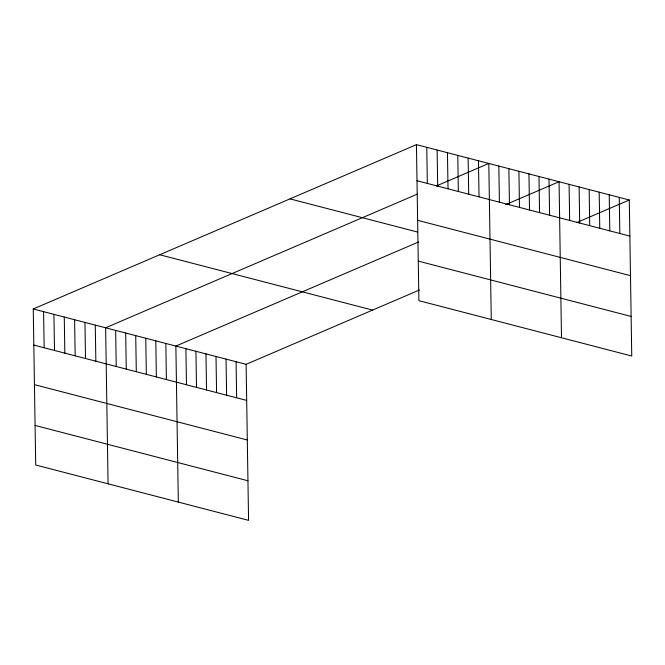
<?xml version="1.0" encoding="UTF-8"?>
<svg xmlns="http://www.w3.org/2000/svg" width="665" height="665" viewBox="0 0 665 665"><rect width="100%" height="100%" fill="white"/><g stroke="black" fill="none" stroke-linecap="round" stroke-linejoin="round"><path stroke-width="1" d="M419.465 289.99L246.117 364.329L248.569 520.354L35.702 465.001L33.25 308.976L416.431 144.646L629.298 199.999L631.75 356.024L418.884 300.671L416.431 144.646M417.62 193.997L105.627 327.795L108.079 483.821M436.356 185.959L488.808 163.465L491.26 319.491M418.709 241.919L175.868 346.066L178.32 502.092M505.666 204.629L559.057 181.728L561.501 337.754M576.846 222.492L629.298 199.999M417.005 180.739L629.863 236.092M417.62 220.315L630.487 275.667M289.982 198.877L417.554 232.043M418.26 261.096L631.127 316.449M159.7 254.745L372.566 310.098M33.25 308.976L246.117 364.329M33.815 345.069L246.682 400.43M34.439 384.644L247.305 440.006M35.079 425.425L247.945 480.778M619.265 197.389L619.83 233.482M609.231 194.779L609.797 230.88M599.19 192.168L599.764 228.27M589.157 189.558L589.722 225.659M579.124 186.948L579.689 223.049M569.09 184.338L569.656 220.439M549.016 179.118L549.589 215.219M538.982 176.516L539.548 212.609M528.949 173.906L529.515 209.999M518.916 171.296L519.481 207.389M508.875 168.686L509.448 204.778M498.841 166.075L499.407 202.168M478.468 160.772L479.033 196.873M468.127 158.087L468.7 194.18M457.794 155.394L458.36 191.495M447.454 152.709L448.019 188.802M437.113 150.024L437.678 186.117M426.772 147.331L427.337 183.424M236.083 361.718L236.649 397.82M226.042 359.108L226.615 395.209M216.009 356.507L216.574 392.599M205.975 353.896L206.541 389.989M195.942 351.286L196.508 387.379M185.901 348.676L186.474 384.769M165.834 343.456L166.4 379.549M155.801 340.846L156.366 376.939M145.768 338.236L146.333 374.329M135.727 335.625L136.3 371.718M125.693 333.015L126.259 369.108M115.66 330.405L116.225 366.498M95.286 325.11L95.851 361.203M84.945 322.417L85.511 358.518M74.605 319.732L75.17 355.825M64.264 317.039L64.838 353.14M53.931 314.354L54.497 350.447M43.591 311.661L44.156 347.762"/></g></svg>
